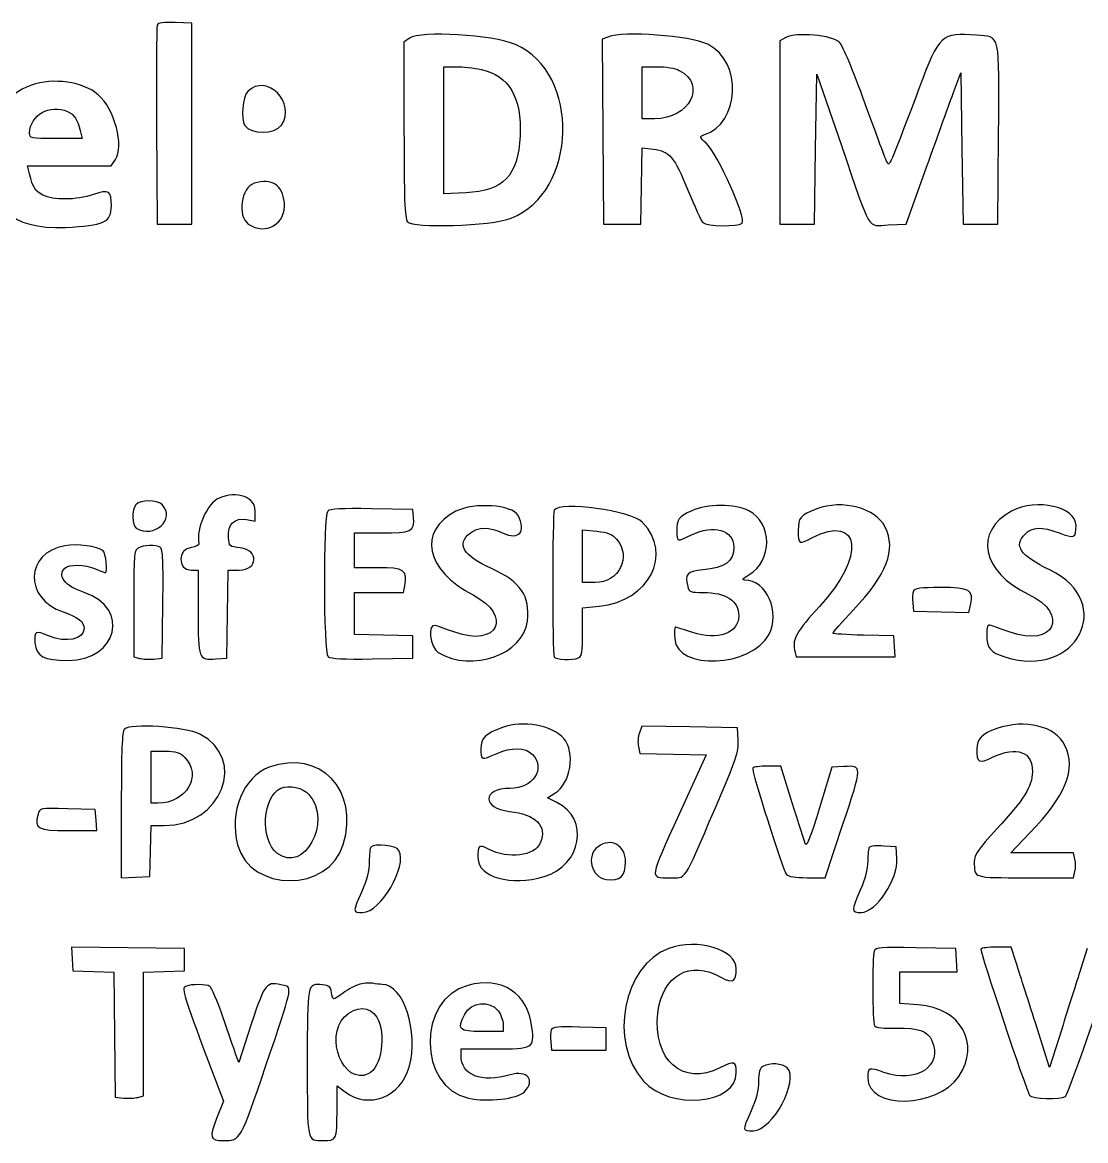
# Model space of a CAD drawing. Header units: millimetres. Extents: x 2 to 103, y -70 to -2.
# Drawn here: x 37.49 to 67.99, y -37.48 to -5.42 of the extents above; entities that cross this region are included whole.
import ezdxf

# ---------------------------------------------------------------- set-up
doc = ezdxf.new("R2010")
doc.units = ezdxf.units.MM
doc.layers.get('0').update_dxf_attribs({"linetype": 'CONTINUOUS'})

msp = doc.modelspace()

# ---------------------------------------------------------------- linework, layer by layer
for p, q in [((42.355, -5.441), (41.873, -5.42)), ((42.355, -8.322), (42.355, -5.441)), ((48.594, -5.872), (48.436, -5.982)), ((48.436, -5.982), (48.436, -8.49)), ((54.285, -5.835), (54.124, -5.899)), ((54.124, -5.899), (54.143, -8.551)), ((59.389, -5.848), (59.211, -5.943)), ((59.211, -5.943), (59.211, -8.573)), ((49.574, -8.508), (49.574, -6.686)), ((49.574, -6.686), (49.926, -6.686)), ((55.264, -7.432), (55.264, -6.686)), ((55.264, -6.686), (55.694, -6.686)), ((60.242, -9.052), (60.278, -6.902)), ((60.278, -6.902), (60.98, -8.945)), ((64.206, -7.397), (64.403, -6.864)), ((64.403, -6.864), (64.439, -9.033)), ((55.264, -8.179), (55.264, -7.432)), ((42.355, -11.202), (42.355, -8.322)), ((55.622, -8.179), (55.264, -8.179)), ((39.151, -8.52), (39.201, -8.748)), ((41.34, -8.393), (41.359, -11.202)), ((49.574, -10.33), (49.574, -8.508)), ((54.143, -8.551), (54.161, -11.202)), ((59.211, -8.573), (59.211, -11.202)), ((65.47, -11.202), (65.489, -8.639)), ((39.201, -8.748), (38.448, -8.748)), ((55.248, -10.108), (55.267, -9.015)), ((55.267, -9.015), (55.59, -9.051)), ((60.207, -11.202), (60.242, -9.052)), ((64.439, -9.033), (64.474, -11.202)), ((37.695, -9.762), (37.64, -9.531)), ((37.64, -9.531), (38.84, -9.531)), ((38.84, -9.531), (40.04, -9.531)), ((40.04, -9.531), (40.158, -9.35)), ((62.838, -11.202), (63.424, -9.566)), ((55.228, -11.202), (55.248, -10.108)), ((50.207, -10.3), (49.574, -10.33)), ((41.359, -11.202), (41.857, -11.202)), ((41.857, -11.202), (42.355, -11.202)), ((54.161, -11.202), (54.695, -11.202)), ((54.695, -11.202), (55.228, -11.202)), ((59.211, -11.202), (59.709, -11.202)), ((59.709, -11.202), (60.207, -11.202)), ((62.327, -11.223), (62.838, -11.202)), ((64.474, -11.202), (64.972, -11.202)), ((64.972, -11.202), (65.47, -11.202)), ((44.168, -19.717), (44.168, -19.427)), ((48.685, -19.382), (47.509, -19.362)), ((48.707, -19.617), (48.685, -19.382)), ((43.922, -19.671), (44.168, -19.717)), ((47.013, -20.555), (47.013, -20.057)), ((47.013, -20.057), (47.787, -20.057)), ((53.557, -20.723), (53.557, -19.966)), ((53.557, -19.966), (53.966, -20.008)), ((47.013, -21.053), (47.013, -20.555)), ((53.557, -21.48), (53.557, -20.723)), ((42.327, -21.124), (42.533, -21.124)), ((42.533, -21.124), (42.533, -22.324)), ((43.37, -22.386), (43.389, -21.124)), ((43.389, -21.124), (43.706, -21.124)), ((47.691, -21.053), (47.013, -21.053)), ((53.918, -21.48), (53.557, -21.48)), ((47.013, -22.366), (47.013, -21.764)), ((47.013, -21.764), (47.716, -21.764)), ((47.716, -21.764), (48.419, -21.764)), ((48.419, -21.764), (48.456, -21.572)), ((40.683, -22.086), (40.683, -23.611)), ((41.501, -23.649), (41.52, -22.089)), ((63.029, -22.06), (63.052, -22.297)), ((64.64, -22.338), (64.686, -22.126)), ((43.35, -23.649), (43.37, -22.386)), ((47.013, -22.969), (47.013, -22.366)), ((53.557, -22.208), (54.037, -22.158)), ((53.557, -22.903), (53.557, -22.208)), ((63.052, -22.297), (63.846, -22.318)), ((63.846, -22.318), (64.64, -22.338)), ((47.849, -22.989), (47.013, -22.969)), ((48.685, -23.009), (47.849, -22.989)), ((48.685, -23.329), (48.685, -23.009)), ((62.483, -23.009), (61.612, -22.989)), ((62.505, -23.311), (62.483, -23.009)), ((48.685, -23.649), (48.685, -23.329)), ((62.527, -23.613), (62.505, -23.311)), ((40.683, -23.611), (40.851, -23.653)), ((41.26, -23.672), (41.501, -23.649)), ((43.043, -23.671), (43.35, -23.649)), ((47.521, -23.669), (48.685, -23.649)), ((59.641, -23.412), (59.685, -23.613)), ((59.685, -23.613), (61.106, -23.613)), ((61.106, -23.613), (62.527, -23.613)), ((55.261, -25.602), (55.189, -25.793)), ((56.632, -25.621), (55.261, -25.602)), ((58.002, -25.641), (56.632, -25.621)), ((58.023, -26.002), (58.002, -25.641)), ((55.159, -26.184), (55.203, -26.383)), ((41.181, -27.063), (41.181, -26.316)), ((41.181, -26.316), (41.576, -26.316)), ((55.203, -26.383), (56.152, -26.403)), ((56.152, -26.403), (57.101, -26.423)), ((57.101, -26.423), (56.327, -28.122)), ((59.242, -26.743), (58.857, -26.743)), ((59.568, -27.792), (59.242, -26.743)), ((60.71, -26.778), (60.355, -27.942)), ((61.055, -26.756), (60.71, -26.778)), ((41.181, -27.81), (41.181, -27.063)), ((52.551, -27.651), (52.766, -27.52)), ((40.328, -27.863), (40.328, -29.951)), ((41.377, -27.809), (41.181, -27.81)), ((52.822, -27.784), (52.551, -27.651)), ((39.581, -27.988), (38.783, -27.968)), ((39.603, -28.29), (39.581, -27.988)), ((39.625, -28.592), (39.603, -28.29)), ((41.166, -29.179), (41.186, -28.45)), ((41.186, -28.45), (41.557, -28.449)), ((60.515, -29.943), (61.027, -28.408)), ((38.807, -28.592), (39.625, -28.592)), ((65.842, -29.232), (66.381, -28.668)), ((41.146, -29.908), (41.166, -29.179)), ((62.554, -29.054), (62.196, -29.034)), ((62.576, -29.389), (62.554, -29.054)), ((66.74, -29.232), (65.842, -29.232)), ((67.637, -29.232), (66.74, -29.232)), ((67.681, -29.41), (67.637, -29.232)), ((67.637, -29.943), (67.681, -29.766)), ((40.328, -29.951), (40.737, -29.929)), ((40.737, -29.929), (41.146, -29.908)), ((59.996, -29.943), (60.515, -29.943)), ((66.259, -29.943), (67.637, -29.943)), ((40.519, -31.951), (38.897, -31.932)), ((38.897, -31.932), (38.919, -32.271)), ((42.141, -31.97), (40.519, -31.951)), ((42.141, -32.291), (42.141, -31.97)), ((64.261, -31.97), (63.113, -31.951)), ((64.283, -32.308), (64.261, -31.97)), ((65.85, -31.935), (65.433, -31.935)), ((65.993, -32.379), (65.85, -31.935)), ((68.031, -31.97), (67.84, -32.575)), ((38.919, -32.271), (38.941, -32.611)), ((42.141, -32.611), (42.141, -32.291)), ((64.304, -32.646), (64.283, -32.308)), ((38.941, -32.611), (39.526, -32.631)), ((39.526, -32.631), (40.112, -32.652)), ((40.112, -32.652), (40.131, -34.445)), ((40.968, -32.652), (41.554, -32.631)), ((40.968, -34.426), (40.968, -32.652)), ((41.554, -32.631), (42.141, -32.611)), ((62.661, -33.098), (62.661, -32.646)), ((62.661, -32.646), (63.483, -32.646)), ((63.483, -32.646), (64.304, -32.646)), ((62.661, -33.55), (62.661, -33.098)), ((63.186, -33.59), (62.661, -33.55)), ((44.057, -34.139), (43.697, -35.242)), ((51.281, -34.15), (51.281, -34.353)), ((54.232, -34.246), (53.466, -34.226)), ((54.232, -34.566), (54.232, -34.246)), ((66.952, -35.385), (66.545, -34.104)), ((67.301, -34.282), (66.952, -35.385)), ((40.131, -34.445), (40.15, -36.238)), ((40.968, -36.2), (40.968, -34.426)), ((51.281, -34.353), (50.676, -34.353)), ((54.232, -34.887), (54.232, -34.566)), ((42.68, -34.817), (43.255, -36.349)), ((50.072, -35.033), (50.072, -34.851)), ((50.072, -34.851), (51.023, -34.851)), ((52.645, -34.649), (52.668, -34.887)), ((52.668, -34.887), (53.45, -34.887)), ((53.45, -34.887), (54.232, -34.887)), ((43.697, -35.242), (43.608, -34.993)), ((46.515, -36.654), (46.515, -35.911)), ((46.515, -35.911), (46.747, -36.084)), ((40.8, -36.242), (40.968, -36.2)), ((40.15, -36.238), (40.391, -36.261)), ((43.255, -36.349), (43.058, -36.85))]:
    msp.add_line(p, q)
for points in [[(41.873, -5.42), (41.529, -5.405), (41.382, -5.425), (41.357, -5.491)], [(41.357, -5.491), (41.338, -5.542), (41.33, -6.848), (41.34, -8.393)], [(51.634, -6.052), (50.976, -5.768), (48.915, -5.647), (48.594, -5.872)], [(57.148, -6.045), (56.63, -5.794), (54.733, -5.655), (54.285, -5.835)], [(60.928, -5.99), (60.725, -5.784), (59.687, -5.689), (59.389, -5.848)], [(64.861, -5.782), (63.857, -5.702), (63.779, -5.773), (63.213, -7.29)], [(51.51, -11.032), (53.424, -10.287), (53.51, -6.858), (51.634, -6.052)], [(57.04, -8.642), (58.078, -8.313), (58.152, -6.532), (57.148, -6.045)], [(61.664, -7.747), (61.317, -6.787), (61.024, -6.088), (60.928, -5.99)], [(65.489, -8.639), (65.51, -5.668), (65.547, -5.836), (64.861, -5.782)], [(49.926, -6.686), (50.119, -6.686), (50.443, -6.721), (50.645, -6.765)], [(55.694, -6.686), (55.939, -6.686), (56.214, -6.732), (56.332, -6.793)], [(50.645, -6.765), (51.447, -6.936), (51.82, -7.571), (51.764, -8.667)], [(56.332, -6.793), (57.13, -7.206), (56.631, -8.179), (55.622, -8.179)], [(37.749, -7.214), (36.99, -7.485), (36.613, -8.093), (36.57, -9.115)], [(39.666, -7.49), (39.244, -7.119), (38.368, -6.993), (37.749, -7.214)], [(44.918, -8.367), (45.365, -7.729), (44.497, -6.855), (43.955, -7.397)], [(63.213, -7.29), (62.429, -9.391), (62.36, -9.554), (62.299, -9.446)], [(40.158, -9.35), (40.417, -8.955), (40.14, -7.906), (39.666, -7.49)], [(43.955, -7.397), (43.806, -7.546), (43.752, -8.186), (43.872, -8.376)], [(63.424, -9.566), (63.746, -8.666), (64.098, -7.69), (64.206, -7.397)], [(37.699, -8.588), (37.707, -8.077), (38.287, -7.746), (38.781, -7.971)], [(38.781, -7.971), (38.982, -8.062), (39.083, -8.213), (39.151, -8.52)], [(62.299, -9.446), (62.267, -9.388), (61.981, -8.624), (61.664, -7.747)], [(38.448, -8.748), (37.715, -8.748), (37.696, -8.744), (37.699, -8.588)], [(43.872, -8.376), (44.035, -8.633), (44.736, -8.627), (44.918, -8.367)], [(48.436, -8.49), (48.436, -10.457), (48.456, -11.025), (48.53, -11.126)], [(57.102, -8.88), (56.906, -8.697), (56.903, -8.686), (57.04, -8.642)], [(51.764, -8.667), (51.706, -9.821), (51.298, -10.248), (50.207, -10.3)], [(58.132, -11.172), (58.268, -11.036), (57.442, -9.198), (57.102, -8.88)], [(60.98, -8.945), (61.862, -11.511), (61.706, -11.248), (62.327, -11.223)], [(36.57, -9.115), (36.504, -10.723), (37.133, -11.359), (38.724, -11.293)], [(55.59, -9.051), (56.047, -9.103), (56.196, -9.279), (56.581, -10.23)], [(38.078, -10.366), (37.847, -10.243), (37.789, -10.15), (37.695, -9.762)], [(44.139, -10.031), (43.764, -10.144), (43.645, -10.97), (43.971, -11.198)], [(45.005, -10.587), (44.956, -10.076), (44.647, -9.877), (44.139, -10.031)], [(56.581, -10.23), (56.766, -10.686), (56.957, -11.103), (57.006, -11.155)], [(39.526, -10.356), (39.042, -10.517), (38.369, -10.522), (38.078, -10.366)], [(40.043, -10.676), (40.043, -10.235), (39.989, -10.201), (39.526, -10.356)], [(38.724, -11.293), (39.832, -11.247), (40.043, -11.148), (40.043, -10.676)], [(43.971, -11.198), (44.463, -11.543), (45.063, -11.189), (45.005, -10.587)], [(48.53, -11.126), (48.679, -11.329), (50.928, -11.258), (51.51, -11.032)], [(57.006, -11.155), (57.111, -11.268), (58.022, -11.282), (58.132, -11.172)], [(41.496, -19.244), (41.349, -19.097), (40.871, -19.098), (40.749, -19.246)], [(43.137, -19.058), (42.79, -19.202), (42.469, -19.921), (42.553, -20.367)], [(44.168, -19.427), (44.168, -19.025), (43.659, -18.842), (43.137, -19.058)], [(40.749, -19.246), (40.623, -19.398), (40.629, -19.837), (40.758, -19.919)], [(40.758, -19.919), (41.262, -20.237), (41.903, -19.652), (41.496, -19.244)], [(46.247, -19.43), (46.112, -19.564), (46.123, -23.494), (46.258, -23.606)], [(47.509, -19.362), (46.655, -19.348), (46.31, -19.366), (46.247, -19.43)], [(49.927, -19.435), (48.823, -19.993), (49.054, -21.127), (50.416, -21.835)], [(51.707, -19.558), (51.54, -19.246), (50.45, -19.171), (49.927, -19.435)], [(51.276, -20.061), (51.737, -20.27), (51.953, -20.018), (51.707, -19.558)], [(52.745, -19.407), (52.692, -19.493), (52.686, -23.527), (52.739, -23.613)], [(55.28, -19.753), (54.959, -19.417), (52.912, -19.137), (52.745, -19.407)], [(56.688, -19.422), (56.308, -19.595), (56.262, -19.657), (56.261, -20.004)], [(58.323, -19.418), (57.936, -19.22), (57.129, -19.223), (56.688, -19.422)], [(58.329, -21.257), (59.011, -20.861), (59.008, -19.767), (58.323, -19.418)], [(60.278, -19.369), (59.788, -19.561), (59.745, -19.611), (59.745, -19.988)], [(62.237, -19.887), (61.974, -19.343), (61.002, -19.086), (60.278, -19.369)], [(65.865, -19.43), (64.774, -20), (65.011, -21.183), (66.343, -21.815)], [(67.711, -19.841), (67.711, -19.307), (66.582, -19.055), (65.865, -19.43)], [(43.4, -20.186), (43.369, -19.816), (43.582, -19.607), (43.922, -19.671)], [(47.787, -20.057), (48.653, -20.057), (48.746, -20.013), (48.707, -19.617)], [(54.037, -22.158), (55.469, -22.008), (56.159, -20.674), (55.28, -19.753)], [(67.223, -20.054), (67.664, -20.222), (67.711, -20.202), (67.711, -19.841)], [(43.741, -20.484), (43.432, -20.449), (43.421, -20.44), (43.4, -20.186)], [(50.946, -21.08), (50.131, -20.707), (49.931, -20.377), (50.33, -20.062)], [(50.33, -20.062), (50.565, -19.877), (50.871, -19.877), (51.276, -20.061)], [(53.966, -20.008), (54.287, -20.041), (54.409, -20.09), (54.535, -20.235)], [(56.261, -20.004), (56.259, -20.317), (56.261, -20.317), (56.682, -20.112)], [(56.682, -20.112), (57.318, -19.801), (57.895, -19.967), (57.895, -20.461)], [(59.745, -19.988), (59.745, -20.389), (59.754, -20.394), (60.136, -20.199)], [(60.136, -20.199), (61.547, -19.48), (61.685, -20.739), (60.352, -22.168)], [(61.317, -22.273), (62.295, -21.23), (62.558, -20.548), (62.237, -19.887)], [(66.963, -21.119), (66.107, -20.705), (65.913, -20.426), (66.249, -20.09)], [(66.249, -20.09), (66.464, -19.875), (66.726, -19.866), (67.223, -20.054)], [(38.713, -20.423), (37.563, -20.624), (37.526, -21.934), (38.659, -22.323)], [(39.801, -20.561), (39.654, -20.439), (39.056, -20.363), (38.713, -20.423)], [(40.808, -20.49), (40.695, -20.555), (40.683, -20.71), (40.683, -22.086)], [(41.449, -20.472), (41.324, -20.392), (40.957, -20.403), (40.808, -20.49)], [(41.52, -22.089), (41.535, -20.889), (41.519, -20.516), (41.449, -20.472)], [(42.34, -20.47), (41.941, -20.509), (41.928, -21.124), (42.327, -21.124)], [(42.553, -20.367), (42.561, -20.412), (42.466, -20.458), (42.34, -20.47)], [(43.706, -21.124), (44.255, -21.124), (44.286, -20.545), (43.741, -20.484)], [(54.535, -20.235), (54.969, -20.739), (54.602, -21.48), (53.918, -21.48)], [(57.895, -20.461), (57.895, -20.874), (57.649, -21.057), (57.007, -21.119)], [(39.874, -21.195), (39.951, -21.195), (39.886, -20.631), (39.801, -20.561)], [(39.263, -21.765), (38.716, -21.584), (38.482, -21.291), (38.706, -21.067)], [(38.706, -21.067), (38.824, -20.949), (39.285, -20.96), (39.592, -21.088)], [(39.592, -21.088), (39.732, -21.147), (39.859, -21.195), (39.874, -21.195)], [(48.456, -21.572), (48.542, -21.123), (48.439, -21.053), (47.691, -21.053)], [(51.974, -22.586), (52.057, -21.851), (51.796, -21.469), (50.946, -21.08)], [(57.007, -21.119), (56.55, -21.162), (56.485, -21.234), (56.575, -21.592)], [(65.673, -23.612), (67.731, -24.273), (68.882, -22.048), (66.963, -21.119)], [(58.207, -21.407), (58.114, -21.406), (58.151, -21.36), (58.329, -21.257)], [(58.902, -22.974), (59.244, -22.33), (58.838, -21.415), (58.207, -21.407)], [(38.798, -23.712), (40.232, -23.711), (40.592, -22.203), (39.263, -21.765)], [(56.575, -21.592), (56.614, -21.748), (56.654, -21.764), (57.01, -21.764)], [(57.01, -21.764), (57.683, -21.764), (58.038, -21.997), (58.038, -22.438)], [(63.045, -21.722), (63.023, -21.777), (63.017, -21.929), (63.029, -22.06)], [(63.83, -21.622), (63.254, -21.622), (63.074, -21.645), (63.045, -21.722)], [(64.686, -22.126), (64.782, -21.691), (64.664, -21.622), (63.83, -21.622)], [(50.416, -21.835), (51.573, -22.437), (51.126, -23.346), (49.891, -22.905)], [(66.343, -21.815), (67.548, -22.388), (67.083, -23.355), (65.819, -22.903)], [(38.659, -22.323), (39.096, -22.473), (39.261, -22.602), (39.261, -22.795)], [(42.533, -22.324), (42.533, -23.684), (42.541, -23.707), (43.043, -23.671)], [(58.038, -22.438), (58.038, -22.929), (57.432, -23.146), (56.716, -22.911)], [(60.352, -22.168), (59.704, -22.862), (59.571, -23.095), (59.641, -23.412)], [(60.74, -22.929), (60.74, -22.907), (61, -22.612), (61.317, -22.273)], [(49.343, -22.713), (49.1, -22.634), (49.171, -23.341), (49.42, -23.489)], [(49.891, -22.905), (49.658, -22.821), (49.411, -22.735), (49.343, -22.713)], [(49.42, -23.489), (50.394, -24.064), (51.866, -23.544), (51.974, -22.586)], [(56.219, -22.76), (56.198, -22.76), (56.19, -22.912), (56.202, -23.097)], [(56.716, -22.911), (56.463, -22.828), (56.24, -22.76), (56.219, -22.76)], [(65.275, -22.713), (65.168, -22.678), (65.15, -22.719), (65.15, -22.989)], [(65.819, -22.903), (65.588, -22.821), (65.343, -22.735), (65.275, -22.713)], [(38.24, -23.009), (37.861, -22.85), (37.827, -22.867), (37.852, -23.204)], [(39.261, -22.795), (39.261, -23.111), (38.745, -23.219), (38.24, -23.009)], [(53.444, -23.641), (53.536, -23.606), (53.557, -23.471), (53.557, -22.903)], [(56.202, -23.097), (56.261, -24.007), (58.404, -23.909), (58.902, -22.974)], [(61.612, -22.989), (61.133, -22.978), (60.74, -22.951), (60.74, -22.929)], [(65.15, -22.989), (65.15, -23.353), (65.255, -23.478), (65.673, -23.612)], [(37.852, -23.204), (37.88, -23.595), (38.101, -23.713), (38.798, -23.712)], [(40.851, -23.653), (40.943, -23.676), (41.128, -23.685), (41.26, -23.672)], [(46.258, -23.606), (46.326, -23.662), (46.723, -23.682), (47.521, -23.669)], [(52.739, -23.613), (52.787, -23.691), (53.265, -23.71), (53.444, -23.641)], [(42.583, -25.829), (42.171, -25.617), (40.583, -25.51), (40.416, -25.683)], [(51.264, -25.635), (50.765, -25.813), (50.641, -25.935), (50.641, -26.247)], [(53.019, -25.953), (52.68, -25.572), (51.858, -25.423), (51.264, -25.635)], [(67.391, -26.149), (67.129, -25.598), (66.245, -25.38), (65.438, -25.668)], [(40.416, -25.683), (40.349, -25.753), (40.328, -26.29), (40.328, -27.863)], [(41.557, -28.449), (43.203, -28.448), (43.953, -26.534), (42.583, -25.829)], [(52.766, -27.52), (53.215, -27.247), (53.361, -26.338), (53.019, -25.953)], [(55.189, -25.793), (55.148, -25.899), (55.135, -26.075), (55.159, -26.184)], [(65.438, -25.668), (65.006, -25.822), (64.866, -25.965), (64.866, -26.253)], [(50.641, -26.247), (50.641, -26.572), (50.66, -26.578), (51.078, -26.389)], [(51.078, -26.389), (51.511, -26.192), (51.926, -26.2), (52.122, -26.41)], [(57.358, -27.959), (57.971, -26.535), (58.042, -26.326), (58.023, -26.002)], [(64.866, -26.253), (64.866, -26.652), (64.912, -26.677), (65.316, -26.489)], [(66.381, -28.668), (67.427, -27.574), (67.72, -26.843), (67.391, -26.149)], [(42.144, -26.491), (42.659, -27.005), (42.192, -27.808), (41.377, -27.809)], [(41.576, -26.316), (41.899, -26.316), (42.001, -26.347), (42.144, -26.491)], [(52.122, -26.41), (52.509, -26.822), (52.135, -27.383), (51.473, -27.383)], [(65.316, -26.489), (66.018, -26.161), (66.471, -26.327), (66.459, -26.907)], [(44.571, -26.776), (43.831, -27.039), (43.412, -28.066), (43.664, -28.998)], [(46.695, -28.99), (47.159, -27.428), (46.032, -26.254), (44.571, -26.776)], [(58.437, -26.8), (58.396, -26.867), (59.302, -29.724), (59.406, -29.855)], [(58.857, -26.743), (58.646, -26.743), (58.457, -26.768), (58.437, -26.8)], [(61.027, -28.408), (61.589, -26.722), (61.589, -26.722), (61.055, -26.756)], [(66.459, -26.907), (66.45, -27.335), (66.23, -27.689), (65.44, -28.545)], [(44.792, -29.235), (44.304, -28.85), (44.378, -27.602), (44.902, -27.38)], [(45.708, -27.554), (46.389, -28.337), (45.567, -29.846), (44.792, -29.235)], [(44.902, -27.38), (45.15, -27.275), (45.539, -27.359), (45.708, -27.554)], [(51.473, -27.383), (50.68, -27.383), (50.668, -27.956), (51.459, -28.042)], [(52.461, -29.91), (53.532, -29.592), (53.761, -28.244), (52.822, -27.784)], [(59.947, -28.974), (59.918, -28.901), (59.747, -28.369), (59.568, -27.792)], [(37.94, -28.122), (37.833, -28.549), (37.912, -28.592), (38.807, -28.592)], [(38.783, -27.968), (37.987, -27.947), (37.984, -27.948), (37.94, -28.122)], [(51.459, -28.042), (52.214, -28.124), (52.55, -28.459), (52.353, -28.935)], [(56.327, -28.122), (55.461, -30.023), (55.473, -29.943), (56.049, -29.943)], [(56.049, -29.943), (56.55, -29.943), (56.414, -30.15), (57.358, -27.959)], [(60.355, -27.942), (60.104, -28.763), (59.984, -29.067), (59.947, -28.974)], [(65.44, -28.545), (64.896, -29.135), (64.794, -29.282), (64.794, -29.482)], [(43.664, -28.998), (44.037, -30.375), (46.285, -30.37), (46.695, -28.99)], [(47.25, -30.939), (47.765, -30.939), (48.538, -29.619), (48.292, -29.159)], [(47.487, -29.066), (47.461, -29.092), (47.44, -29.281), (47.44, -29.486)], [(48.292, -29.159), (48.217, -29.019), (47.605, -28.948), (47.487, -29.066)], [(50.856, -29.126), (50.577, -28.982), (50.552, -29.004), (50.557, -29.378)], [(52.353, -28.935), (52.191, -29.325), (51.429, -29.423), (50.856, -29.126)], [(54.001, -29.054), (53.648, -29.308), (53.807, -29.934), (54.24, -29.99)], [(54.79, -29.489), (54.79, -29.009), (54.379, -28.782), (54.001, -29.054)], [(61.787, -29.063), (61.759, -29.091), (61.736, -29.271), (61.736, -29.463)], [(62.196, -29.034), (61.998, -29.022), (61.815, -29.035), (61.787, -29.063)], [(47.44, -29.486), (47.44, -29.747), (47.376, -30.002), (47.227, -30.335)], [(50.557, -29.378), (50.564, -29.929), (51.508, -30.193), (52.461, -29.91)], [(54.24, -29.99), (54.641, -30.041), (54.79, -29.906), (54.79, -29.489)], [(61.736, -29.463), (61.736, -29.696), (61.665, -29.975), (61.523, -30.299)], [(61.556, -30.939), (61.981, -30.939), (62.614, -29.978), (62.576, -29.389)], [(64.794, -29.482), (64.794, -29.961), (64.74, -29.943), (66.259, -29.943)], [(67.681, -29.766), (67.706, -29.668), (67.706, -29.508), (67.681, -29.41)], [(59.406, -29.855), (59.452, -29.911), (59.667, -29.943), (59.996, -29.943)], [(47.227, -30.335), (46.961, -30.927), (46.961, -30.939), (47.25, -30.939)], [(61.523, -30.299), (61.254, -30.91), (61.256, -30.939), (61.556, -30.939)], [(56.032, -31.97), (54.718, -32.454), (54.297, -34.656), (55.306, -35.773)], [(57.965, -32.554), (57.968, -32.004), (56.855, -31.668), (56.032, -31.97)], [(61.922, -32.046), (61.859, -32.21), (61.87, -34.088), (61.934, -34.189)], [(63.113, -31.951), (62.114, -31.934), (61.96, -31.946), (61.922, -32.046)], [(64.983, -31.989), (64.949, -32.044), (66.274, -36.019), (66.381, -36.185)], [(65.433, -31.935), (65.204, -31.935), (65.001, -31.959), (64.983, -31.989)], [(67.409, -36.214), (67.495, -36.16), (68.849, -32.218), (68.849, -32.022)], [(66.545, -34.104), (66.321, -33.4), (66.073, -32.624), (65.993, -32.379)], [(55.716, -33.825), (55.845, -32.739), (56.641, -32.293), (57.538, -32.803)], [(57.538, -32.803), (57.864, -32.987), (57.963, -32.93), (57.965, -32.554)], [(67.84, -32.575), (67.735, -32.908), (67.493, -33.676), (67.301, -34.282)], [(42.868, -33.059), (42.773, -32.999), (42.335, -32.992), (42.195, -33.049)], [(44.995, -33.033), (44.48, -32.904), (44.449, -32.941), (44.057, -34.139)], [(46.102, -33.015), (45.657, -32.972), (45.662, -32.947), (45.662, -35.248)], [(46.36, -33.233), (46.341, -33.069), (46.299, -33.034), (46.102, -33.015)], [(47.174, -32.998), (47.048, -33.029), (46.834, -33.139), (46.699, -33.241)], [(47.547, -32.971), (47.469, -32.955), (47.301, -32.967), (47.174, -32.998)], [(47.811, -33.001), (47.744, -33), (47.625, -32.987), (47.547, -32.971)], [(48.582, -35.373), (48.869, -34.357), (48.43, -33.006), (47.811, -33.001)], [(52.107, -34.238), (51.991, -33.253), (51.246, -32.765), (50.264, -33.031)], [(42.195, -33.049), (42.05, -33.107), (42.079, -33.214), (42.68, -34.817)], [(43.237, -33.929), (43.082, -33.481), (42.915, -33.089), (42.868, -33.059)], [(44.477, -35.327), (45.236, -33.089), (45.235, -33.094), (44.995, -33.033)], [(46.699, -33.241), (46.395, -33.473), (46.388, -33.473), (46.36, -33.233)], [(50.264, -33.031), (48.811, -33.425), (48.828, -35.954), (50.286, -36.267)], [(50.177, -33.858), (50.36, -33.504), (50.89, -33.449), (51.133, -33.758)], [(64.345, -35.644), (64.984, -34.696), (64.412, -33.683), (63.186, -33.59)], [(43.608, -34.993), (43.56, -34.856), (43.393, -34.378), (43.237, -33.929)], [(47.411, -35.572), (46.707, -35.893), (46.142, -34.524), (46.734, -33.932)], [(46.734, -33.932), (47.052, -33.614), (47.456, -33.619), (47.654, -33.944)], [(47.654, -33.944), (47.937, -34.409), (47.79, -35.4), (47.411, -35.572)], [(50.676, -34.353), (50.003, -34.353), (49.949, -34.299), (50.177, -33.858)], [(51.133, -33.758), (51.214, -33.861), (51.281, -34.037), (51.281, -34.15)], [(57.499, -35.393), (56.44, -35.937), (55.558, -35.16), (55.716, -33.825)], [(51.023, -34.851), (52.153, -34.851), (52.177, -34.837), (52.107, -34.238)], [(52.661, -34.309), (52.64, -34.365), (52.633, -34.518), (52.645, -34.649)], [(53.466, -34.226), (52.852, -34.21), (52.693, -34.226), (52.661, -34.309)], [(61.934, -34.189), (61.97, -34.245), (62.182, -34.269), (62.562, -34.26)], [(62.562, -34.26), (63.198, -34.245), (63.45, -34.333), (63.578, -34.613)], [(63.578, -34.613), (63.91, -35.342), (63.127, -35.859), (62.199, -35.525)], [(45.662, -35.248), (45.662, -37.55), (45.648, -37.483), (46.114, -37.483)], [(51.483, -35.595), (50.654, -35.841), (50.072, -35.609), (50.072, -35.033)], [(57.967, -35.536), (57.967, -35.2), (57.909, -35.183), (57.499, -35.393)], [(43.257, -37.482), (43.75, -37.484), (43.739, -37.504), (44.477, -35.327)], [(46.747, -36.084), (47.422, -36.591), (48.339, -36.236), (48.582, -35.373)], [(51.888, -36.083), (52.221, -35.75), (51.971, -35.45), (51.483, -35.595)], [(55.306, -35.773), (56.072, -36.621), (57.967, -36.452), (57.967, -35.536)], [(58.458, -37.198), (59.002, -37.198), (59.78, -35.75), (59.427, -35.397)], [(58.731, -35.355), (58.639, -35.408), (58.607, -35.519), (58.607, -35.785)], [(59.427, -35.397), (59.295, -35.265), (58.924, -35.242), (58.731, -35.355)], [(62.199, -35.525), (61.776, -35.373), (61.736, -35.387), (61.737, -35.687)], [(58.607, -35.785), (58.607, -36.027), (58.538, -36.3), (58.393, -36.629)], [(61.737, -35.687), (61.741, -36.59), (63.729, -36.557), (64.345, -35.644)], [(50.286, -36.267), (50.83, -36.384), (51.686, -36.285), (51.888, -36.083)], [(66.381, -36.185), (66.446, -36.284), (67.262, -36.308), (67.409, -36.214)], [(40.391, -36.261), (40.523, -36.274), (40.707, -36.265), (40.8, -36.242)], [(43.058, -36.85), (42.842, -37.399), (42.868, -37.479), (43.257, -37.482)], [(46.114, -37.483), (46.501, -37.483), (46.515, -37.453), (46.515, -36.654)], [(58.393, -36.629), (58.129, -37.231), (58.125, -37.198), (58.458, -37.198)]]:
    msp.add_open_spline(points, degree=3)

doc.saveas('drawing.dxf')
